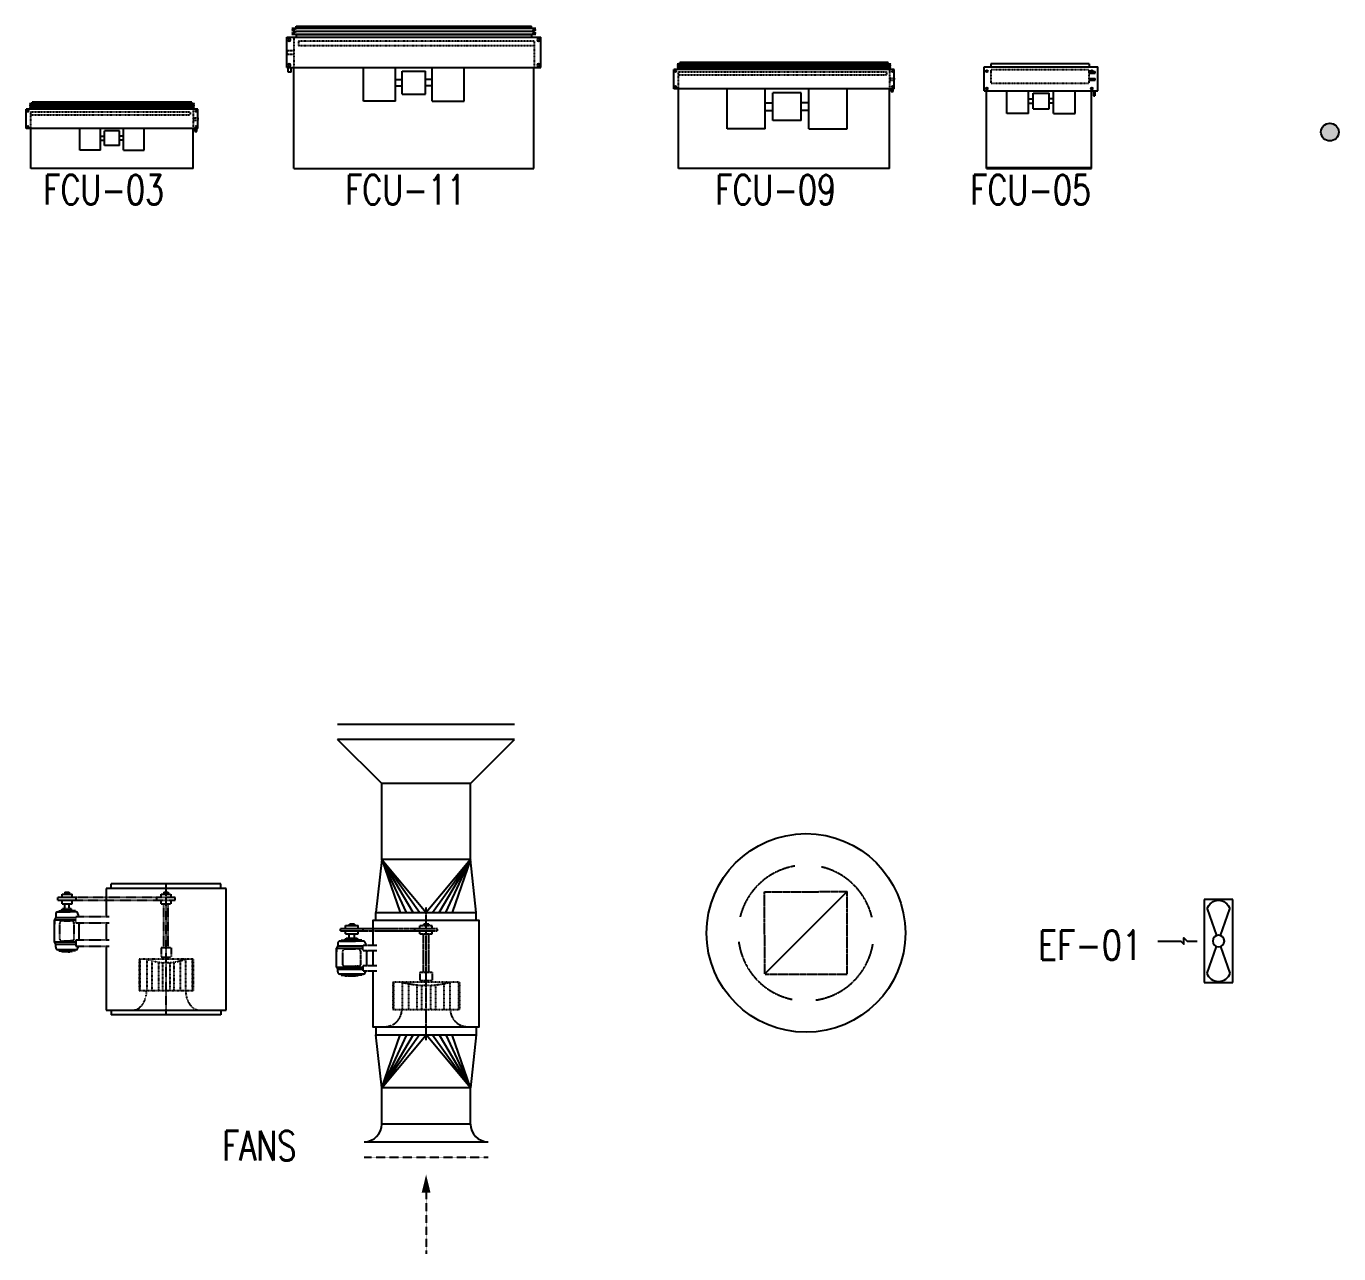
# Model space of a CAD drawing. Header units: millimetres. Extents: x 259256 to 648017, y 366981 to 480499.
# Drawn here: x 338894 to 347790, y 400392 to 408717 of the extents above; entities that cross this region are included whole.
import ezdxf

# ---------------------------------------------------------------- set-up
doc = ezdxf.new("R2010")
doc.units = ezdxf.units.MM
for name, pattern in [('1DOT', [1.25, 0.75, -0.25, 0, -0.25]), ('DSH1', [0.101, 0.067, -0.034]), ('DSH2', [0.26, 0.13, -0.13]), ('HIDDEN', [0.375, 0.25, -0.125]), ('HIDDEN2', [0.1875, 0.125, -0.0625])]:
    doc.linetypes.add(name, pattern=pattern)
doc.layers.get('0').update_dxf_attribs({"color": 254})
for name, color, linetype in [('1', 2, 'Continuous'), ('CHW-S', 6, 'Continuous'), ('HVAC-TEXT', 2, 'Continuous'), ('M-ANNO-TEXS', 2, 'Continuous'), ('M-EF', 2, 'Continuous'), ('M-EXHS-DUCT', 3, 'Continuous'), ('M-HVAC-CDFF', 10, 'Continuous'), ('M-HVAC-EQPM-FCUS', 10, 'Continuous'), ('M-HVAC-SUPP', 4, 'Continuous'), ('M-SYMB-ARRW', 2, 'Continuous'), ('M_ARR', 2, 'Continuous'), ('MEQUIP', 2, 'Continuous')]:
    doc.layers.add(name, color=color, linetype=linetype)
doc.styles.add('Arch-Dim', font='simplex.shx', dxfattribs={"width": 0.75})
doc.styles.add('ROMANS', font='romans', dxfattribs={"width": 0.8})

# ---------------------------------------------------------------- blocks, each defined once
blk = doc.blocks.new('121')
at = {"layer": 'MEQUIP', "color": 1}
for p, q in [((33074, 15600.5), (31955, 15600.5)), ((31955, 15593.9), (31974.4, 15600.5)), ((31955, 15593.9), (31974.4, 15587.3)), ((31955, 15580.7), (31974.4, 15587.3)), ((31955, 15580.7), (31974.4, 15574.1)), ((33074, 15574.1), (31955, 15574.1)), ((31974.4, 15610.2), (33054.7, 15610.2)), ((31974.4, 15600.5), (31974.4, 15610.2)), ((33054.7, 15587.3), (31974.4, 15587.3)), ((31974.4, 15574.1), (33054.7, 15574.1)), ((31974.4, 15574.1), (31974.4, 15562.8)), ((33054.7, 15600.5), (33054.7, 15610.2)), ((33074, 15593.9), (33054.7, 15600.5)), ((33074, 15593.9), (33054.7, 15587.3)), ((33074, 15580.7), (33054.7, 15587.3)), ((33074, 15580.7), (33054.7, 15574.1)), ((33054.7, 15574.1), (33054.7, 15562.8)), ((31933.2, 15562.8), (33095.8, 15562.8)), ((31933.2, 15430.9), (31933.2, 15562.8)), ((33095.8, 15430.9), (33095.8, 15562.8)), ((31933.2, 15430.9), (33095.8, 15430.9)), ((31938.9, 15411.7), (31938.9, 15430.9)), ((31953.1, 15411.7), (31938.9, 15411.7)), ((31953.1, 15411.7), (31953.1, 15430.9)), ((31964.5, 15160.2), (31964.5, 15430.9)), ((32297, 15285.6), (32297, 15430.9)), ((32435.7, 15285.6), (32435.7, 15430.9)), ((32463.4, 15415.9), (32565.7, 15415.9)), ((32463.4, 15315.6), (32463.4, 15415.9)), ((32565.7, 15315.6), (32565.7, 15415.9)), ((32593.4, 15285.6), (32593.4, 15430.9)), ((32732, 15285.6), (32732, 15430.9)), ((33064.5, 15160.2), (33064.5, 15430.9)), ((32435.7, 15379.6), (32463.4, 15379.6)), ((32435.7, 15351.9), (32463.4, 15351.9)), ((32463.4, 15315.6), (32565.7, 15315.6)), ((32593.4, 15379.6), (32565.7, 15379.6)), ((32593.4, 15351.9), (32565.7, 15351.9)), ((32435.7, 15285.6), (32297, 15285.6)), ((32593.4, 15285.6), (32732, 15285.6)), ((31964.5, 15160.2), (33064.5, 15160.2))]:
    blk.add_line(p, q, dxfattribs=at)
at = {"layer": 'MEQUIP', "color": 1, "linetype": 'DSH1'}
for p, q in [((31933.2, 15503), (31933.2, 15488.4)), ((31964.5, 15503), (31933.2, 15503)), ((31964.5, 15488.4), (31933.2, 15488.4)), ((31964.5, 15562.8), (31964.5, 15430.9)), ((33066.9, 15544.9), (31984.4, 15544.9)), ((31984.4, 15544.9), (31984.4, 15525.5)), ((33066.9, 15525.5), (31984.4, 15525.5)), ((33066.9, 15544.9), (33066.9, 15430.9))]:
    blk.add_line(p, q, dxfattribs=at)
at = {"layer": 'MEQUIP', "color": 1}
for centre in [(31944.3, 15551.7), (33084.7, 15551.7), (31944.3, 15441.9), (33084.7, 15441.9)]:
    blk.add_circle(centre, 5.69, dxfattribs=at)
blk = doc.blocks.new('SP')
at = {"layer": 'MEQUIP', "color": 1}
for p, q in [((59574.6, 26424.4), (57851.7, 26424.4)), ((57851.7, 26217.7), (57851.7, 26424.4)), ((57885.8, 26483.4), (59540.5, 26483.4)), ((57885.8, 26473), (57916.1, 26483.4)), ((57885.8, 26473), (57916.1, 26462.7)), ((57885.8, 26452.3), (57916.1, 26462.7)), ((57885.8, 26452.3), (57916.1, 26442)), ((57885.8, 26442), (59540.5, 26442)), ((59510.2, 26498.6), (57916.1, 26498.6)), ((57916.1, 26483.4), (57916.1, 26498.6)), ((57916.1, 26462.7), (59510.2, 26462.7)), ((59510.2, 26442), (57916.1, 26442)), ((57916.1, 26442), (57916.1, 26424.4)), ((59510.2, 26483.4), (59510.2, 26498.6)), ((59540.5, 26473), (59510.2, 26483.4)), ((59540.5, 26473), (59510.2, 26462.7)), ((59540.5, 26452.3), (59510.2, 26462.7)), ((59540.5, 26452.3), (59510.2, 26442)), ((59510.2, 26442), (59510.2, 26424.4)), ((59574.6, 26217.7), (59574.6, 26424.4)), ((59574.6, 26217.7), (57851.7, 26217.7)), ((57900.6, 25533.6), (57900.6, 26217.7)), ((58372.5, 25990.1), (58372.5, 26217.7)), ((58589.6, 25990.1), (58589.6, 26217.7)), ((58633, 26037.1), (58633, 26194.2)), ((58793.2, 26194.2), (58633, 26194.2)), ((58793.2, 26037.1), (58793.2, 26194.2)), ((58836.7, 25990.1), (58836.7, 26217.7)), ((59053.8, 25990.1), (59053.8, 26217.7)), ((59525.6, 25533.6), (59525.6, 26217.7)), ((59543.5, 26187.6), (59543.5, 26217.7)), ((59543.5, 26187.6), (59565.7, 26187.6)), ((59565.7, 26187.6), (59565.7, 26217.7)), ((58589.6, 26137.4), (58633, 26137.4)), ((58589.6, 26093.9), (58633, 26093.9)), ((58836.7, 26137.4), (58793.2, 26137.4)), ((58836.7, 26093.9), (58793.2, 26093.9)), ((58589.6, 25990.1), (58372.5, 25990.1)), ((58793.2, 26037.1), (58633, 26037.1)), ((58836.7, 25990.1), (59053.8, 25990.1)), ((59525.6, 25533.6), (57900.6, 25533.6))]:
    blk.add_line(p, q, dxfattribs=at)
at = {"layer": 'MEQUIP', "color": 1, "linetype": 'DSH1'}
for p, q in [((59525.6, 26424.4), (59525.6, 26217.7)), ((57896.9, 26396.4), (59494.5, 26396.4)), ((57896.9, 26396.4), (57896.9, 26217.7)), ((57896.9, 26366), (59494.5, 26366)), ((59494.5, 26396.4), (59494.5, 26366)), ((59525.6, 26330.7), (59574.6, 26330.7)), ((59525.6, 26307.8), (59574.6, 26307.8)), ((59574.6, 26330.7), (59574.6, 26307.8))]:
    blk.add_line(p, q, dxfattribs=at)
at = {"layer": 'MEQUIP', "color": 1}
for centre in [(57869, 26407), (59557.3, 26407), (57869, 26235), (59557.3, 26235)]:
    blk.add_circle(centre, 8.92, dxfattribs=at)
blk = doc.blocks.new('FCU-10')
at = {"layer": 'MEQUIP', "color": 1}
for p, q in [((29841.5, 12639.5), (31334, 12639.5)), ((29841.5, 12507.6), (29841.5, 12639.5)), ((31312.2, 12677.2), (29863.2, 12677.2)), ((29863.2, 12670.6), (29882.6, 12677.2)), ((29863.2, 12670.6), (29882.6, 12664)), ((29863.2, 12657.4), (29882.6, 12664)), ((29863.2, 12657.4), (29882.6, 12650.8)), ((31312.2, 12650.8), (29863.2, 12650.8)), ((29882.6, 12686.9), (31292.9, 12686.9)), ((29882.6, 12677.2), (29882.6, 12686.9)), ((31292.9, 12664), (29882.6, 12664)), ((29882.6, 12650.8), (31292.9, 12650.8)), ((29882.6, 12650.8), (29882.6, 12639.5)), ((31292.9, 12677.2), (31292.9, 12686.9)), ((31312.2, 12670.6), (31292.9, 12677.2)), ((31312.2, 12670.6), (31292.9, 12664)), ((31312.2, 12657.4), (31292.9, 12664)), ((31312.2, 12657.4), (31292.9, 12650.8)), ((31292.9, 12650.8), (31292.9, 12639.5)), ((31334, 12507.6), (31334, 12639.5)), ((29841.5, 12507.6), (31334, 12507.6)), ((29847.1, 12488.4), (29847.1, 12507.6)), ((29861.3, 12488.4), (29847.1, 12488.4)), ((29861.3, 12488.4), (29861.3, 12507.6)), ((29872.7, 11966.9), (29872.7, 12507.6)), ((30160.4, 12235.8), (30160.4, 12507.6)), ((30419.7, 12235.8), (30419.7, 12507.6)), ((30471.6, 12479.5), (30662.9, 12479.5)), ((30471.6, 12291.9), (30471.6, 12479.5)), ((30662.9, 12291.9), (30662.9, 12479.5)), ((30714.8, 12235.8), (30714.8, 12507.6)), ((30974.1, 12235.8), (30974.1, 12507.6)), ((31302.7, 11966.9), (31302.7, 12507.6)), ((30419.7, 12411.6), (30471.6, 12411.6)), ((30714.8, 12411.6), (30662.9, 12411.6)), ((30419.7, 12359.8), (30471.6, 12359.8)), ((30471.6, 12291.9), (30662.9, 12291.9)), ((30714.8, 12359.8), (30662.9, 12359.8)), ((30419.7, 12235.8), (30160.4, 12235.8)), ((30714.8, 12235.8), (30974.1, 12235.8)), ((29872.7, 11966.9), (31302.7, 11966.9))]:
    blk.add_line(p, q, dxfattribs=at)
at = {"layer": 'MEQUIP', "color": 1, "linetype": 'DSH1'}
for p, q in [((29872.7, 12639.5), (29872.7, 12507.6)), ((29841.5, 12579.7), (29841.5, 12565.1)), ((29872.7, 12579.7), (29841.5, 12579.7)), ((29872.7, 12565.1), (29841.5, 12565.1)), ((31305.1, 12621.6), (29892.6, 12621.6)), ((29892.6, 12621.6), (29892.6, 12602.2)), ((31305.1, 12602.2), (29892.6, 12602.2)), ((31305.1, 12621.6), (31305.1, 12507.6))]:
    blk.add_line(p, q, dxfattribs=at)
at = {"layer": 'MEQUIP', "color": 1}
for centre in [(29852.6, 12628.4), (31322.9, 12628.4), (29852.6, 12518.7), (31322.9, 12518.7)]:
    blk.add_circle(centre, 5.69, dxfattribs=at)
blk = doc.blocks.new('cor fcu')
at = {"layer": 'M-HVAC-EQPM-FCUS'}
for p, q in [((56201.5, 10161), (55535, 10161)), ((55535, 10161), (55535, 10140.4)), ((56201.5, 10161), (55535, 10161)), ((55535, 10161), (55535, 10140.4)), ((56201.5, 10161), (56201.5, 10140.4)), ((56201.5, 10161), (56201.5, 10140.4)), ((55490.5, 10140.4), (56260.8, 10140.4)), ((55490.5, 9978), (55490.5, 10140.4)), ((55490.5, 10140.4), (56260.8, 10140.4)), ((55490.5, 9978), (55490.5, 10140.4)), ((56201.5, 10107.4), (56213.6, 10107.4)), ((56201.5, 10107.4), (56213.6, 10107.4)), ((56201.5, 10097.1), (56242.7, 10097.1)), ((56201.5, 10097.1), (56242.7, 10097.1)), ((56201.5, 10060.3), (56242.7, 10060.3)), ((56201.5, 10060.3), (56242.7, 10060.3)), ((56225.5, 10107.4), (56242.7, 10107.4)), ((56225.5, 10107.4), (56242.7, 10107.4)), ((56242.7, 10097.1), (56242.7, 10107.4)), ((56242.7, 10097.1), (56242.7, 10107.4)), ((56242.7, 10050), (56242.7, 10060.3)), ((56242.7, 10050), (56242.7, 10060.3)), ((56260.8, 9978), (56260.8, 10140.4)), ((56260.8, 9978), (56260.8, 10140.4)), ((55490.5, 9978), (56260.8, 9978)), ((55490.5, 9978), (56260.8, 9978)), ((55506.1, 9450), (55506.1, 9978)), ((55506.1, 9450), (55506.1, 9978)), ((56201.5, 10050), (56242.7, 10050)), ((56201.5, 10050), (56242.7, 10050)), ((56217.1, 9450), (56217.1, 9978)), ((56217.1, 9450), (56217.1, 9978)), ((56230.7, 9978), (56230.7, 9943.8)), ((56230.7, 9978), (56230.7, 9943.8)), ((56241, 9978), (56241, 9943.8)), ((56241, 9978), (56241, 9943.8)), ((56230.7, 9943.8), (56241, 9943.8)), ((56230.7, 9943.8), (56241, 9943.8)), ((55506.1, 9457.8), (56217.1, 9457.8)), ((55506.1, 9457.8), (56217.1, 9457.8)), ((55506.1, 9450), (56217.1, 9450)), ((55506.1, 9450), (56217.1, 9450))]:
    blk.add_line(p, q, dxfattribs=at)
at = {"layer": 'M-HVAC-EQPM-FCUS', "linetype": 'HIDDEN2', "ltscale": 0.5}
blk.add_lwpolyline([(56201.5, 10118.8), (55535, 10118.8), (55535, 10029.5), (56201.5, 10029.5)], close=True, dxfattribs=at)
blk.add_lwpolyline([(56201.5, 10118.8), (55535, 10118.8), (55535, 10029.5), (56201.5, 10029.5)], close=True, dxfattribs=at)
at = {"layer": 'M-HVAC-EQPM-FCUS'}
for centre in [(55507.7, 10110.8), (55507.7, 10110.8), (56219.6, 10110.8), (56219.6, 10110.8), (55507.7, 9993.5), (55507.7, 9993.5), (56219.6, 9993.5), (56219.6, 9993.5)]:
    blk.add_circle(centre, 6.87, dxfattribs=at)
at = {"layer": 'MEQUIP', "color": 1}
for p, q in [((55644, 9823.2), (55644, 9978)), ((55791.6, 9823.2), (55791.6, 9978)), ((55959.7, 9823.2), (55959.7, 9978)), ((56107.3, 9823.2), (56107.3, 9978)), ((55791.6, 9923.3), (55821.2, 9923.3)), ((55791.6, 9893.8), (55821.2, 9893.8)), ((55821.2, 9962), (55930.1, 9962)), ((55821.2, 9855.2), (55821.2, 9962)), ((55930.1, 9855.2), (55930.1, 9962)), ((55959.7, 9923.3), (55930.1, 9923.3)), ((55959.7, 9893.8), (55930.1, 9893.8)), ((55791.6, 9823.2), (55644, 9823.2)), ((55821.2, 9855.2), (55930.1, 9855.2)), ((55959.7, 9823.2), (56107.3, 9823.2))]:
    blk.add_line(p, q, dxfattribs=at)
blk = doc.blocks.new('23')
at = {"layer": 'MEQUIP', "color": 2}
for p, q in [((94932.4, 22932.6), (94932.4, 23056.7)), ((94949, 23056.7), (94932.4, 23056.7)), ((94949, 23056.7), (94949, 22932.6)), ((95029.3, 23060.3), (95029.3, 22974.3)), ((95045.6, 23071.7), (95061.8, 23071.7)), ((95061.8, 23071.7), (95065.9, 23071.7)), ((95065.9, 23071.7), (95083.2, 23079.1)), ((95065.9, 23071.7), (95065.9, 22934.8)), ((95083.2, 23079.1), (95083.2, 22934.8)), ((95231.3, 23079.1), (95083.2, 23079.1)), ((95083.2, 23079.1), (95113.3, 23079.1)), ((95231.3, 23079.1), (95231.3, 22934.8)), ((95248.7, 23071.7), (95231.3, 23079.1)), ((95248.7, 23071.7), (95248.7, 22934.8)), ((95252.7, 23071.7), (95248.7, 23071.7)), ((95269, 23071.7), (95252.7, 23071.7)), ((95285.2, 22931.9), (95285.2, 23060.3)), ((94908, 23028.6), (94908, 22960.7)), ((94930.8, 23028.6), (94908, 23028.6)), ((94930.8, 22960.7), (94908, 22960.7)), ((94973.4, 23028.6), (94950.7, 23028.6)), ((94973.4, 22960.7), (94950.7, 22960.7)), ((94973.4, 23028.6), (94973.4, 22960.7)), ((95007, 23009.3), (94973.4, 23009.3)), ((95007, 22980), (94973.4, 22980)), ((95029.3, 22931.9), (95029.3, 22974.3)), ((94949, 22932.6), (94932.4, 22932.6)), ((95045.6, 22920.5), (95060.1, 22920.5)), ((95102.8, 22913.1), (95113.3, 22913.1)), ((95218.7, 22913.1), (95113.3, 22913.1)), ((95269, 22920.5), (95261.3, 22920.5)), ((94869.2, 22695.1), (94837.8, 22695.1)), ((94837.8, 21951.6), (94837.8, 22695.1)), ((94869.2, 22729.9), (95060.1, 22729.9)), ((94869.2, 21916.9), (94869.2, 22729.9)), ((95102.8, 22729.9), (95218.7, 22729.9)), ((95261.3, 22729.9), (95695.5, 22729.9)), ((95695.5, 22729.9), (95695.5, 21916.9)), ((95695.5, 22695.1), (95726.8, 22695.1)), ((95726.8, 21951.6), (95726.8, 22695.1)), ((94869.2, 21951.6), (94837.8, 21951.6)), ((95695.5, 21916.9), (94869.2, 21916.9)), ((95695.5, 21951.6), (95726.8, 21951.6))]:
    blk.add_line(p, q, dxfattribs=at)
at = {"layer": 'MEQUIP', "color": 2, "linetype": '1DOT'}
for p, q in [((95021.2, 23054), (95021.2, 22974.3)), ((95029.3, 23054), (95021.2, 23054)), ((95213.1, 23044), (95108.4, 23044)), ((95285.2, 23054), (95293.3, 23054)), ((95293.3, 23054), (95293.3, 22974.3)), ((94894.4, 23009.3), (94894.4, 22980)), ((94894.4, 23009.3), (94908, 23009.3)), ((94894.4, 22980), (94908, 22980)), ((95007, 23024.9), (95007, 22964.4)), ((95015.1, 23024.9), (95007, 23024.9)), ((95015.1, 22964.4), (95007, 22964.4)), ((95015.1, 23032.6), (95021.2, 23036.9)), ((95015.1, 23032.6), (95015.1, 22974.3)), ((95015.1, 22959.6), (95015.1, 22974.3)), ((95015.1, 22959.6), (95021.2, 22955.3)), ((95021.2, 22938.2), (95021.2, 22974.3)), ((95089.3, 23035.4), (95089.3, 22974.3)), ((95089.3, 22956.7), (95089.3, 22974.3)), ((95225.2, 23035.4), (95225.2, 22974.3)), ((95225.2, 22956.7), (95225.2, 22974.3)), ((95293.3, 23032.6), (95299.4, 23032.6)), ((95293.3, 22938.2), (95293.3, 22974.3)), ((95293.3, 22959.6), (95299.4, 22959.6)), ((95299.4, 23032.6), (95299.4, 22974.3)), ((95299.4, 22959.6), (95299.4, 22974.3)), ((94932.4, 22385.4), (94932.4, 22932.6)), ((94949, 22932.6), (94949, 22385.4)), ((95029.3, 22938.2), (95021.2, 22938.2)), ((95102.8, 22934.8), (95060.1, 22934.8)), ((95060.1, 22934.8), (95060.1, 22708.8)), ((95102.8, 22934.8), (95102.8, 22708.8)), ((95108.4, 22948.2), (95213.1, 22948.2)), ((95218.7, 22934.8), (95218.7, 22708.8)), ((95218.7, 22934.8), (95261.3, 22934.8)), ((95261.3, 22934.8), (95261.3, 22708.8)), ((95285.2, 22938.2), (95293.3, 22938.2)), ((94894.4, 22338), (94894.4, 22308.8)), ((94894.4, 22338), (94908, 22338)), ((94908, 22357.3), (94908, 22289.4)), ((94930.8, 22357.3), (94908, 22357.3)), ((94932.4, 22261.4), (94932.4, 22385.4)), ((94949, 22385.4), (94932.4, 22385.4)), ((94949, 22385.4), (94949, 22261.4)), ((94973.4, 22357.3), (94950.7, 22357.3)), ((94973.4, 22357.3), (94973.4, 22289.4)), ((95270.6, 22338), (94973.4, 22338)), ((95270.6, 22357.3), (95270.6, 22289.4)), ((95270.6, 22357.3), (95336, 22357.3)), ((95336, 22357.3), (95336, 22289.4)), ((95722.5, 22323.4), (94837.8, 22323.4)), ((94894.4, 22308.8), (94908, 22308.8)), ((94930.8, 22289.4), (94908, 22289.4)), ((94949, 22261.4), (94932.4, 22261.4)), ((94973.4, 22289.4), (94950.7, 22289.4)), ((95270.6, 22308.8), (94973.4, 22308.8)), ((95270.6, 22289.4), (95336, 22289.4))]:
    blk.add_line(p, q, dxfattribs=at)
at = {"layer": 'MEQUIP', "color": 2, "linetype": 'DSH2'}
for p, q in [((95349, 22505.8), (95564.3, 22505.8)), ((95349, 22141), (95349, 22505.8)), ((95349.6, 22500.8), (95564.3, 22500.8)), ((95349.6, 22453.7), (95564.3, 22453.7)), ((95360.3, 22419.3), (95564.3, 22419.3)), ((95564.3, 22141), (95564.3, 22505.8)), ((95370, 22374.9), (95564.3, 22374.9)), ((95373.7, 22347.8), (95564.3, 22347.8)), ((95374.2, 22304.8), (95374.2, 22341.9)), ((95370, 22271.8), (95564.3, 22271.8)), ((95373.7, 22299), (95564.3, 22299)), ((95349.6, 22193.1), (95564.3, 22193.1)), ((95360.3, 22227.4), (95564.3, 22227.4)), ((95349, 22141), (95564.3, 22141)), ((95349.6, 22145.9), (95564.3, 22145.9))]:
    blk.add_line(p, q, dxfattribs=at)
at = {"layer": 'MEQUIP', "color": 2, "extrusion": (0, 0, -1)}
for centre, major_axis, start_param, end_param in [((95045.6, 23060.3), (-16.2, 0), 0, 1.570796), ((95269, 23060.3), (-16.2, 0), 1.570796, 3.141593), ((95045.6, 22931.9), (16.2, 0), 1.570796, 3.141593), ((95269, 22931.9), (-16.2, 0), 3.141593, 4.712389)]:
    blk.add_ellipse(centre, major_axis=major_axis, ratio=0.701946, start_param=start_param, end_param=end_param, dxfattribs=at)
at = {"layer": 'MEQUIP', "color": 2, "linetype": '1DOT', "extrusion": (0, 0, -1)}
for centre, major_axis, start_param, end_param in [((95107.5, 23030.2), (-19.7, 0), 0.392269, 1.613341), ((95213.1, 23035.4), (-12.2, 0), 1.570796, 3.141593), ((95107.5, 22962), (19.7, 0), 1.528252, 2.749324), ((95213.1, 22956.7), (-12.2, 0), 3.141593, 4.712389)]:
    blk.add_ellipse(centre, major_axis=major_axis, ratio=0.701946, start_param=start_param, end_param=end_param, dxfattribs=at)
at = {"layer": 'MEQUIP', "color": 2, "linetype": 'DSH2', "extrusion": (0, 0, -1)}
for centre, major_axis, start_param, end_param in [((95561.5, 22549.9), (-134.1, 0), 3.177023, 4.69126), ((94482.3, 22302.4), (-893.7, 0), 2.898105, 3.07863), ((94482.3, 22344.3), (-893.7, 0), 3.204555, 3.385081), ((95561.5, 22096.8), (-134.1, 0), 1.591925, 3.106163)]:
    blk.add_ellipse(centre, major_axis=major_axis, ratio=0.701946, start_param=start_param, end_param=end_param, dxfattribs=at)
blk = doc.blocks.new('A$C09027BB9')
at = {"layer": 'CHW-S'}
blk.add_hatch(color=3, dxfattribs=at).paths.add_polyline_path([(75, 0, 1), (-75, 0, 1)])
at = {"layer": 'CHW-S', "color": 3}
blk.add_circle((0, 0), 75.3, dxfattribs=at)
blk = doc.blocks.new('EXH.FAN')
at = {"layer": 'MEQUIP', "color": 3, "linetype": 'HIDDEN'}
for p, q in [((-200.7, 200), (-200.7, -200)), ((199.3, 200), (-200.7, 200)), ((199.3, 200), (199.3, -200)), ((199.3, -200), (-200.7, -200))]:
    blk.add_line(p, q, dxfattribs=at)
at = {"layer": 'MEQUIP', "color": 2}
blk.add_line((-200, -200), (200, 200), dxfattribs=at)
at = {"layer": 'MEQUIP'}
for points in [[(-792.1, 803.7, 0, 100, 0), (-651.7, 661.3, 0, 0, 0), (-546.4, 554.5, 0, 0, 0), (-475.7, 553.9, 0, 0, 0), (-546.9, 483.7, 0, 0, 0), (-476.2, 483.2, 0, 0, 0), (-370.9, 376.4, 0, 0, 0)], [(797.9, 798, 0, 100, 0), (656.5, 656.5, 0, 0, 0), (550.4, 550.5, 0, 0, 0), (479.7, 550.5, 0, 0, 0), (550.4, 479.8, 0, 0, 0), (479.7, 479.8, 0, 0, 0), (373.7, 373.7, 0, 0, 0)], [(-792.1, -803.7, 0, 100, 0), (-651.7, -661.3, 0, 0, 0), (-546.4, -554.5, 0, 0, 0), (-475.7, -553.9, 0, 0, 0), (-546.9, -483.7, 0, 0, 0), (-476.2, -483.2, 0, 0, 0), (-370.9, -376.4, 0, 0, 0)], [(797.9, -798, 0, 100, 0), (656.5, -656.5, 0, 0, 0), (550.4, -550.5, 0, 0, 0), (479.7, -550.5, 0, 0, 0), (550.4, -479.8, 0, 0, 0), (479.7, -479.8, 0, 0, 0), (373.7, -373.7, 0, 0, 0)]]:
    blk.add_lwpolyline(points, format="xyseb", dxfattribs=at)
at = {"layer": 'MEQUIP', "color": 2, "linetype": 'Continuous'}
blk.add_circle((-0.7, 0), 481.1, dxfattribs=at)
at = {"layer": 'MEQUIP', "color": 2, "linetype": 'HIDDEN'}
for start, end in [(98.51166, 170.53078), (7.37118, 78.19077), (193.54388, 256.82976), (279.38241, 346.22584)]:
    blk.add_arc((-0.7, 0), 328.4, start, end, dxfattribs=at)
blk = doc.blocks.new('A$C64C325FD')
at = {"color": 1, "ltscale": 0.5}
for p, q in [((83.9, 334), (647.3, 334)), ((83.9, 138.2), (83.9, 334)), ((147.6, 311.9), (328.6, 249)), ((584.1, 311.9), (403.2, 249)), ((647.3, 334), (647.3, 138.2)), ((328.5, 223.2), (147.6, 160.4)), ((403.2, 223.2), (584.1, 160.4)), ((647.3, 138.2), (83.9, 138.2))]:
    blk.add_line(p, q, dxfattribs=at)
blk.add_circle((365.9, 236), 39.5, dxfattribs=at)
for centre, start, end in [((167.7, 236.1), 104.81139, 255.18861), ((564.1, 236.1), 284.81139, 75.18861)]:
    blk.add_arc(centre, 78.3, start, end, dxfattribs=at)
blk = doc.blocks.new('ARR03B')
at = {"layer": 'MEQUIP'}
blk.add_lwpolyline([(0, 0), (-2, 0), (-3.5, 0), (-4, 0.5), (-4, -0.5), (-4.5, 0), (-6, 0)], dxfattribs=at)
blk = doc.blocks.new('A$C01794D6D')
at = {"layer": '1', "color": 2, "linetype": 'DSH2'}
for p, q in [((327.1, 488.7), (170.8, 488.7)), ((170.8, 111.3), (170.8, 488.7)), ((326.7, 483.5), (170.8, 483.5)), ((327.1, 111.3), (327.1, 488.7)), ((326.7, 434.8), (170.8, 434.8)), ((318.9, 399.2), (170.8, 399.2)), ((311.9, 353.3), (170.8, 353.3)), ((309.2, 325.2), (170.8, 325.2)), ((308.8, 280.8), (308.8, 319.2)), ((309.2, 274.8), (170.8, 274.8)), ((311.9, 246.7), (170.8, 246.7)), ((318.9, 200.8), (170.8, 200.8)), ((326.7, 165.2), (170.8, 165.2)), ((326.7, 116.5), (170.8, 116.5)), ((327.1, 111.3), (170.8, 111.3))]:
    blk.add_line(p, q, dxfattribs=at)
at = {"layer": '1', "color": 2}
for points in [[(390.8, 600), (75.5, 600), (75.5, 0), (675.5, 0), (675.5, 600), (536.9, 600)], [(505.9, 600), (421.8, 600)]]:
    blk.add_lwpolyline(points, dxfattribs=at)
at = {"layer": '1', "color": 2, "linetype": 'DSH2'}
for centre, radius, start, end in [((172.9, 534.4), 97.4, 182.03, 268.78942), ((956.4, 278.3), 648.9, 166.04917, 176.3925), ((956.4, 321.7), 648.9, 183.6075, 193.95083), ((172.9, 65.6), 97.4, 91.2106, 177.97003)]:
    blk.add_arc(centre, radius, start, end, dxfattribs=at)
at = {"layer": 'M-EF', "color": 2, "linetype": '1DOT'}
for p, q in [((363.1, 758.5), (363.1, 698.3)), ((367.6, 758.5), (363.1, 758.5)), ((367.6, 780.7), (367.6, 698.3)), ((373.4, 780.7), (367.6, 780.7)), ((417, 761.5), (417, 698.3)), ((425.8, 770.3), (501.9, 770.3)), ((515.7, 761.5), (515.7, 698.3)), ((559.2, 780.7), (565.1, 780.7)), ((565.1, 780.7), (565.1, 698.3)), ((569.6, 758.5), (565.1, 763)), ((569.6, 758.5), (569.6, 698.3)), ((569.6, 750.6), (575.5, 750.6)), ((575.5, 750.6), (575.5, 688)), ((363.1, 683), (363.1, 698.3)), ((367.6, 683), (363.1, 683)), ((367.6, 660.8), (367.6, 698.3)), ((417, 680), (417, 698.3)), ((501.9, 671.2), (425.8, 671.2)), ((515.7, 680), (515.7, 698.3)), ((565.1, 660.8), (565.1, 698.3)), ((569.6, 683), (565.1, 678.6)), ((569.6, 683), (569.6, 698.3)), ((569.6, 688), (575.5, 688)), ((657.2, 734.4), (647.4, 734.4)), ((657.2, 704.2), (647.4, 704.2)), ((657.2, 734.4), (657.2, 704.2)), ((373.4, 660.8), (367.6, 660.8)), ((421.8, 657.3), (390.8, 657.3)), ((390.8, 657.3), (390.8, 578.2)), ((421.8, 657.3), (421.8, 578.2)), ((505.9, 657.3), (505.9, 578.2)), ((505.9, 657.3), (536.9, 657.3)), ((536.9, 657.3), (536.9, 578.2)), ((559.2, 660.8), (565.1, 660.8)), ((617.6, 655.1), (617.6, 364.1)), ((629.6, 364.1), (629.6, 655.1)), ((0, 300), (750.5, 300)), ((384.1, 335.1), (336.5, 335.1)), ((336.5, 335.1), (336.5, 264.9)), ((384.1, 335.1), (384.1, 264.9)), ((384.1, 315.1), (599.8, 315.1)), ((599.8, 335.1), (599.8, 264.9)), ((599.8, 335.1), (616.4, 335.1)), ((617.6, 364.1), (617.6, 235.9)), ((617.6, 364.1), (629.6, 364.1)), ((629.6, 235.9), (629.6, 364.1)), ((630.8, 335.1), (647.4, 335.1)), ((647.4, 335.1), (647.4, 264.9)), ((657.2, 315.1), (647.4, 315.1)), ((657.2, 315.1), (657.2, 284.9)), ((384.1, 264.9), (336.5, 264.9)), ((384.1, 284.9), (599.8, 284.9)), ((599.8, 264.9), (616.4, 264.9)), ((617.6, 235.9), (629.6, 235.9)), ((630.8, 264.9), (647.4, 264.9)), ((657.2, 284.9), (647.4, 284.9))]:
    blk.add_line(p, q, dxfattribs=at)
at = {"layer": 'M-EF', "color": 2}
for p, q in [((599.8, 754.4), (599.8, 684.2)), ((599.8, 754.4), (616.4, 754.4)), ((630.8, 754.4), (647.4, 754.4)), ((647.4, 754.4), (647.4, 684.2)), ((599.8, 684.2), (616.4, 684.2)), ((630.8, 684.2), (647.4, 684.2))]:
    blk.add_line(p, q, dxfattribs=at)
at = {"layer": 'M-EF', "color": 2, "linetype": '1DOT'}
for centre, radius, start, end in [((425.8, 761.5), 8.84, 90, 180), ((502.5, 756), 14.3, 22.47534, 92.43764), ((425.8, 680), 8.84, 180, 270), ((502.5, 685.5), 14.3, 267.56236, 337.52466)]:
    blk.add_arc(centre, radius, start, end, dxfattribs=at)
at = {"layer": 'MEQUIP', "color": 2}
for p, q in [((373.4, 654.4), (373.4, 787.2)), ((385.2, 798.9), (397, 798.9)), ((397, 798.9), (400, 798.9)), ((400, 798.9), (412.6, 806.6)), ((400, 798.9), (400, 657.3)), ((412.6, 806.6), (412.6, 657.3)), ((412.6, 806.6), (520.1, 806.6)), ((520.1, 806.6), (498.2, 806.6)), ((520.1, 806.6), (520.1, 657.3)), ((532.7, 798.9), (520.1, 806.6)), ((532.7, 798.9), (532.7, 657.3)), ((535.7, 798.9), (532.7, 798.9)), ((547.5, 798.9), (535.7, 798.9)), ((559.2, 787.2), (559.2, 698.3)), ((617.6, 783.4), (617.6, 655.1)), ((617.6, 783.4), (629.6, 783.4)), ((629.6, 655.1), (629.6, 783.4)), ((559.2, 654.4), (559.2, 698.3)), ((575.5, 734.4), (599.8, 734.4)), ((575.5, 704.2), (599.8, 704.2)), ((385.2, 642.6), (390.8, 642.6)), ((421.8, 634.9), (498.2, 634.9)), ((505.9, 634.9), (498.2, 634.9)), ((547.5, 642.6), (536.9, 642.6)), ((617.6, 655.1), (629.6, 655.1)), ((75.5, 583.5), (29.8, 583.5)), ((675.5, 583.5), (721.3, 583.5)), ((75.5, 16.5), (29.8, 16.5)), ((675.5, 16.5), (721.3, 16.5))]:
    blk.add_line(p, q, dxfattribs=at)
for centre, start, end in [((385.2, 787.2), 90, 180), ((547.5, 787.2), 360, 90), ((385.2, 654.4), 180, 270), ((547.5, 654.4), 270, 0)]:
    blk.add_arc(centre, 11.8, start, end, dxfattribs=at)
blk = doc.blocks.new('MAKE-UP')
at = {"layer": 'M-ANNO-TEXS'}
blk.add_line((350251, 392236.6), (350251, 391036.6), dxfattribs=at)
at = {"layer": 'M-EXHS-DUCT', "color": 1, "linetype": 'HIDDEN'}
for p, q in [((353185.6, 392056.6), (353185.6, 391216.6)), ((353425.2, 391636.6), (353839.2, 391636.6))]:
    blk.add_line(p, q, dxfattribs=at)
at = {"layer": 'M-EXHS-DUCT', "color": 2}
for p, q in [((351164.5, 391936.6), (351524.5, 391636.6)), ((351164.5, 391936.6), (351524.5, 391813.5)), ((352714.4, 391936.6), (352354.4, 391636.6)), ((352714.4, 391936.6), (352354.4, 391813.5)), ((351164.5, 391336.6), (351524.5, 391636.6)), ((352714.4, 391336.6), (352354.4, 391636.6)), ((351164.5, 391336.6), (351524.5, 391459.7)), ((352714.4, 391336.6), (352354.4, 391459.7))]:
    blk.add_line(p, q, dxfattribs=at)
at = {"layer": 'M-HVAC-CDFF'}
blk.add_lwpolyline([(353302.2, 391636.6, 0, 60, 0), (353425.2, 391636.6, 0, 0, 0)], format="xyseb", dxfattribs=at)
at = {"layer": 'M-HVAC-SUPP'}
for p, q in [((350350.6, 392236.6), (350350.6, 391036.6)), ((350650.6, 391936.6), (350350.6, 392236.6)), ((353079.3, 391216.6), (353079.3, 392056.6)), ((351524.5, 391976.8), (351164.5, 391936.6)), ((351524.5, 391296.4), (351524.5, 391976.8)), ((352354.4, 391296.4), (352354.4, 391976.8)), ((352354.4, 391976.8), (352714.4, 391936.6)), ((351164.5, 391936.6), (350650.6, 391936.6)), ((350650.6, 391936.6), (350650.6, 391336.6)), ((351164.5, 391936.6), (351164.5, 391336.6)), ((352714.4, 391936.6), (352714.4, 391336.6)), ((352959.3, 391936.6), (352714.4, 391936.6)), ((352959.3, 391936.6), (352959.3, 391336.6)), ((350650.6, 391336.6), (350350.6, 391036.6)), ((351164.5, 391336.6), (350650.6, 391336.6)), ((351164.5, 391336.6), (351524.5, 391296.4)), ((352714.4, 391336.6), (352354.4, 391296.4)), ((352959.3, 391336.6), (352714.4, 391336.6))]:
    blk.add_line(p, q, dxfattribs=at)
for centre, start, end in [((352959.3, 392056.6), 269.99999, 359.99999), ((352959.3, 391216.6), 0.00001, 90.00001)]:
    blk.add_arc(centre, 120, start, end, dxfattribs=at)
at = {"layer": 'M-SYMB-ARRW'}
blk.add_lwpolyline([(349601, 391636.6, 0, 100, 0), (349801, 391636.6, 0, 0, 0), (350201, 391636.6, 0, 0, 0)], format="xyseb", dxfattribs=at)
at = {"layer": 'MEQUIP'}
for p, q in [((351524.5, 391725.1), (351164.5, 391936.6)), ((351524.5, 391769.3), (351164.5, 391936.6)), ((351524.5, 391680.8), (351164.5, 391936.6)), ((352354.4, 391725.1), (352714.4, 391936.6)), ((352354.4, 391769.3), (352714.4, 391936.6)), ((352354.4, 391680.8), (352714.4, 391936.6)), ((351524.5, 391592.4), (351164.5, 391336.6)), ((351524.5, 391548.2), (351164.5, 391336.6)), ((352354.4, 391592.4), (352714.4, 391336.6)), ((352354.4, 391548.2), (352714.4, 391336.6)), ((351524.5, 391503.9), (351164.5, 391336.6)), ((352354.4, 391503.9), (352714.4, 391336.6))]:
    blk.add_line(p, q, dxfattribs=at)
at = {"layer": 'M-EXHS-DUCT', "xscale": 1.200000000069849, "yscale": 1.200000000069849, "zscale": 1.200000000069849, "rotation": 180}
blk.add_blockref('A$C01794D6D', (352390.1, 391996.6), dxfattribs=at)

msp = doc.modelspace()

# ---------------------------------------------------------------- block references
at = {"ltscale": 0.5, "xscale": -1, "rotation": 90}
msp.add_blockref('A$C64C325FD', (347210.7, 402879.1), dxfattribs=at)
at = {"layer": 'CHW-S', "color": 4, "xscale": 0.7999999999883585, "yscale": 0.7999999999883585, "zscale": 0.7999999999883585}
msp.add_blockref('A$C09027BB9', (347729.4, 407999.1), dxfattribs=at)
at = {"layer": 'M_ARR', "xscale": 44.3299309015274, "yscale": 44.3299309015274, "zscale": 44.3299309015274, "rotation": 180}
msp.add_blockref('ARR03B', (346563.4, 402513.5), dxfattribs=at)
at = {"layer": 'MEQUIP', "xscale": -1}
for name, p in [('SP', (400233.7, 382218.5)), ('FCU-10', (374617.5, 395785.2)), ('121', (371989.5, 392591.9))]:
    msp.add_blockref(name, p, dxfattribs=at)
at = {"layer": 'MEQUIP'}
msp.add_blockref('cor fcu', (289896.3, 398302.1), dxfattribs=at)
at = {"layer": 'MEQUIP', "rotation": 270}
msp.add_blockref('MAKE-UP', (-50032.7, 754231.7), dxfattribs=at)
at = {"layer": 'MEQUIP', "xscale": 1.399999988167136, "yscale": 1.39999993145193, "zscale": 1.399999999999864, "rotation": 180.063042063747}
msp.add_blockref('EXH.FAN', (344177.6, 402568), dxfattribs=at)
at = {"layer": 'MEQUIP', "xscale": -1, "rotation": 90}
msp.add_blockref('23', (362165.2, 497739.9), dxfattribs=at)

# ---------------------------------------------------------------- texts
at = {"layer": 'HVAC-TEXT', "style": 'Arch-Dim', "width": 0.75}
for s, p in [('FCU-03', (339010.8, 407508.6)), ('FCU-11', (341056.4, 407508.6)), ('FCU-09', (343565.5, 407508.6)), ('FCU-05', (345293.7, 407508.6)), ('FANS', (340222.2, 401025.1))]:
    msp.add_text(s, height=200, dxfattribs=at).set_placement(p)
at = {"layer": 'M-ANNO-TEXS', "style": 'ROMANS', "width": 0.8}
msp.add_text('EF-01', height=200, dxfattribs=at).set_placement((345751, 402385.1))

doc.saveas('drawing.dxf')
